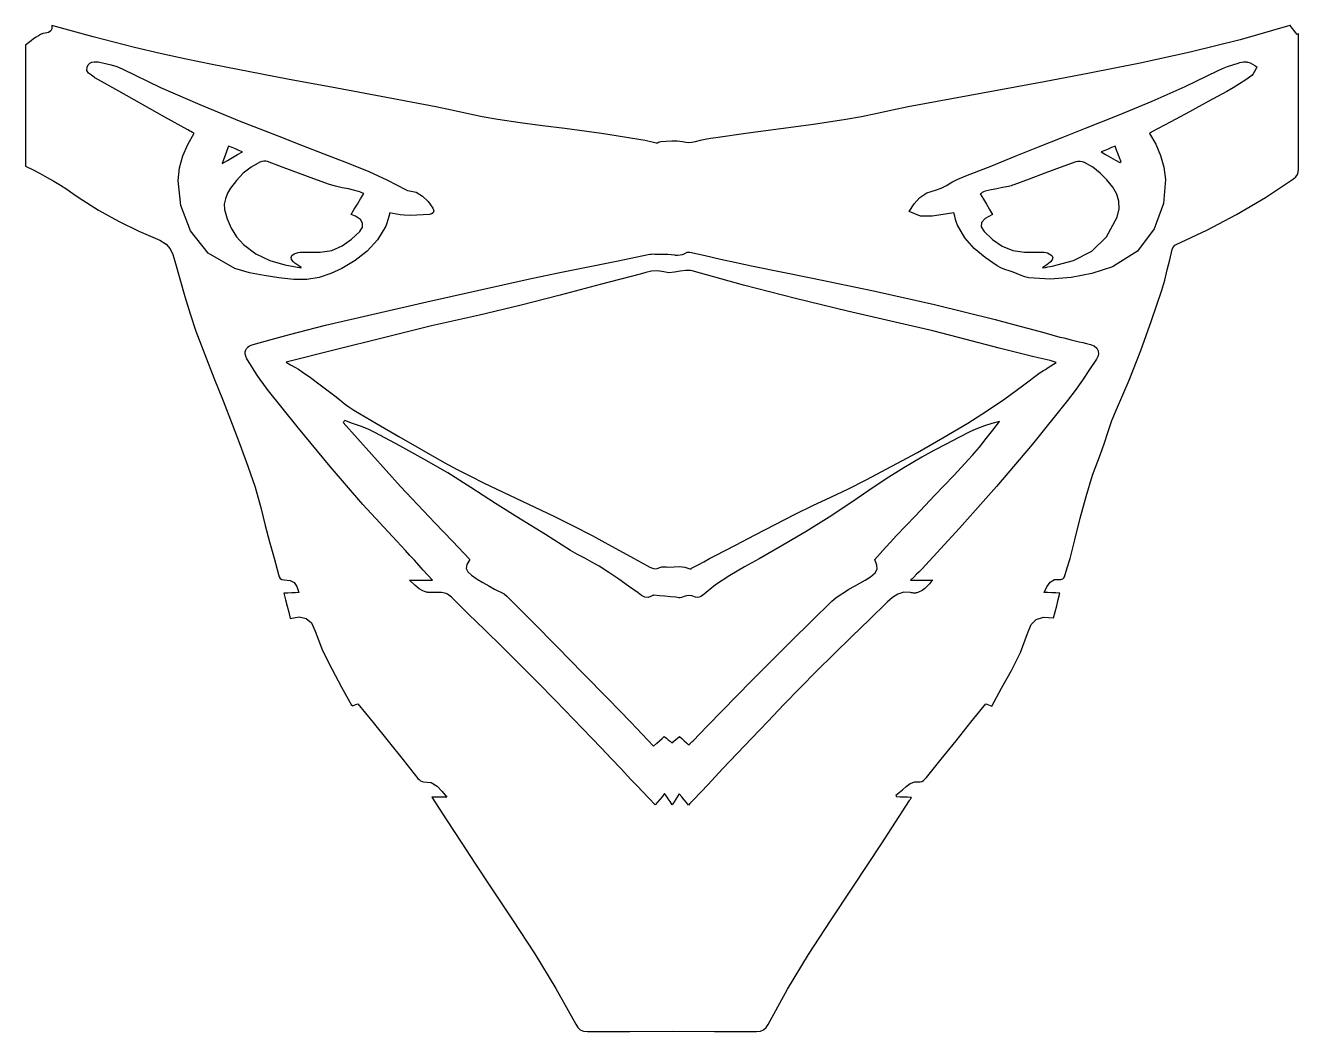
# Model space of a CAD drawing. Extents: x 0 to 20, y 0 to 15.8.
import ezdxf

# ---------------------------------------------------------------- set-up
doc = ezdxf.new("R2010")
doc.units = 0
doc.layers.add('bico', color=7, linetype='CONTINUOUS')
doc.layers.add('mascara', color=7, linetype='CONTINUOUS')

msp = doc.modelspace()

# ---------------------------------------------------------------- linework, layer by layer
at = {"layer": 'bico', "color": 7}
for points in [[(3.213013, 13.892074), (3.189137, 13.825783), (3.165684, 13.760624), (3.141413, 13.693229), (3.11511, 13.620243), (3.199917, 13.669615), (3.278598, 13.715429), (3.354733, 13.759768), (3.431907, 13.804712), (3.376947, 13.826641), (3.323906, 13.847808), (3.270134, 13.869257), (3.213013, 13.892074)], [(17.168506, 13.63528), (17.173163, 13.638723), (17.177848, 13.642166), (17.182505, 13.645638), (17.187161, 13.649109), (17.164075, 13.708057), (17.140736, 13.767665), (17.11686, 13.828591), (17.092222, 13.891493), (17.036813, 13.86883), (16.983916, 13.847184), (16.931397, 13.825679), (16.877126, 13.803468), (16.955468, 13.758247), (17.029086, 13.71575), (17.099568, 13.675065), (17.168515, 13.635289), (17.168515, 13.635286), (17.168515, 13.635286), (17.168515, 13.635283), (17.168506, 13.63528)], [(4.349194, 11.991082), (4.313225, 12.017328), (4.282028, 12.039822), (4.254455, 12.060311), (4.229337, 12.080603), (4.199464, 12.116098), (4.192295, 12.150306), (4.206999, 12.181475), (4.242703, 12.207834), (4.271651, 12.219659), (4.302777, 12.22759), (4.334897, 12.232303), (4.366819, 12.234278), (4.437072, 12.235125), (4.50738, 12.234278), (4.577712, 12.233149), (4.648045, 12.233432), (4.831498, 12.262001), (4.993617, 12.332325), (5.138756, 12.434665), (5.271268, 12.559277), (5.310245, 12.621987), (5.312221, 12.684897), (5.280403, 12.742185), (5.217812, 12.788018), (5.202007, 12.79544), (5.183973, 12.803343), (5.161847, 12.812825), (5.13371, 12.824989), (5.183039, 12.905724), (5.231852, 12.985667), (5.281123, 13.066365), (5.331821, 13.149373), (5.301321, 13.161395), (5.266944, 13.175309), (5.229646, 13.189081), (5.190374, 13.200681), (5.090679, 13.222496), (4.990346, 13.242111), (4.890849, 13.263955), (4.793663, 13.292496), (4.550737, 13.379714), (4.308845, 13.469881), (4.067186, 13.560751), (3.824966, 13.650083), (3.796566, 13.655925), (3.765206, 13.65536), (3.733792, 13.649575), (3.705236, 13.639499), (3.567266, 13.562995), (3.444641, 13.467891), (3.336984, 13.356891), (3.243927, 13.232696), (3.199776, 13.155567), (3.164501, 13.069399), (3.145254, 12.982303), (3.149177, 12.902394), (3.193965, 12.752455), (3.256568, 12.608073), (3.339767, 12.473648), (3.446343, 12.353585), (3.642924, 12.205884), (3.860351, 12.102938), (4.096467, 12.034524), (4.349121, 11.99043), (4.349123, 11.990467), (4.349129, 11.9905), (4.349132, 11.990534), (4.349194, 11.991082)], [(15.955335, 11.987602), (16.001927, 11.995504), (16.041297, 12.002193), (16.075849, 12.008091), (16.107991, 12.013623), (16.441087, 12.100815), (16.727627, 12.249132), (16.958985, 12.471921), (17.126531, 12.782537), (17.15737, 12.910991), (17.153673, 13.030543), (17.118925, 13.142498), (17.056653, 13.248162), (16.964462, 13.364211), (16.861319, 13.469706), (16.745314, 13.560909), (16.614558, 13.634084), (16.581721, 13.645768), (16.545662, 13.652626), (16.509678, 13.653472), (16.477076, 13.646868), (16.234286, 13.558572), (15.992074, 13.468631), (15.750139, 13.377905), (15.50817, 13.287261), (15.48706, 13.27981), (15.465639, 13.273121), (15.443993, 13.267251), (15.422177, 13.262256), (15.331781, 13.243968), (15.241295, 13.226075), (15.150965, 13.207589), (15.06104, 13.187495), (15.035894, 13.178492), (15.013599, 13.166131), (14.995367, 13.153939), (14.982385, 13.145444), (15.031805, 13.062457), (15.079596, 12.982215), (15.126499, 12.90345), (15.173257, 12.824888), (15.06038, 12.762223), (15.001353, 12.697058), (14.99537, 12.628512), (15.04162, 12.555704), (15.17639, 12.429525), (15.324542, 12.327355), (15.490122, 12.258716), (15.677165, 12.233118), (15.745042, 12.233401), (15.812914, 12.234529), (15.880746, 12.235376), (15.948505, 12.234529), (15.978031, 12.232554), (16.007735, 12.228067), (16.036538, 12.220559), (16.063378, 12.209581), (16.102163, 12.181895), (16.118335, 12.149885), (16.110348, 12.11474), (16.076727, 12.077662), (16.051553, 12.058104), (16.024008, 12.037671), (15.992478, 12.014642), (15.95532, 11.987294), (15.955323, 11.987314), (15.955326, 11.987331), (15.955332, 11.987348), (15.955335, 11.987602)], [(4.114605, 10.512627), (4.184879, 10.472763), (4.25019, 10.436368), (4.311091, 10.40076), (4.368128, 10.363244), (4.497231, 10.269848), (4.625346, 10.175007), (4.752902, 10.079373), (4.880322, 9.983587), (4.953271, 9.926189), (5.02537, 9.867461), (5.098751, 9.810952), (5.175538, 9.760208), (5.528101, 9.55315), (5.881508, 9.34754), (6.236095, 9.143993), (6.592181, 8.943121), (6.794929, 8.833168), (7.000026, 8.72732), (7.206691, 8.624382), (7.414139, 8.523161), (7.710974, 8.381968), (8.008945, 8.243083), (8.306209, 8.102844), (8.600928, 7.957579), (8.905703, 7.79869), (9.208095, 7.635134), (9.509275, 7.469216), (9.810409, 7.303241), (9.850165, 7.285941), (9.888101, 7.279591), (9.926574, 7.284219), (9.967936, 7.299826), (9.998716, 7.308462), (10.033172, 7.309591), (10.069203, 7.307051), (10.104721, 7.305075), (10.188911, 7.308377), (10.273247, 7.312498), (10.356746, 7.305668), (10.438432, 7.276046), (10.445234, 7.276037), (10.454406, 7.280243), (10.464509, 7.286339), (10.474077, 7.292011), (10.564715, 7.340751), (10.655289, 7.389612), (10.745995, 7.438228), (10.837026, 7.486222), (11.148204, 7.648918), (11.459343, 7.811704), (11.771108, 7.973262), (12.084166, 8.132277), (12.361638, 8.26714), (12.640917, 8.398452), (12.919583, 8.530885), (13.195215, 8.669115), (13.598677, 8.882506), (13.99932, 9.101064), (14.396675, 9.325913), (14.79027, 9.558177), (15.08241, 9.742996), (15.366357, 9.93765), (15.644289, 10.140122), (15.918375, 10.348393), (15.938892, 10.362363), (15.960623, 10.374753), (15.98275, 10.386663), (16.004396, 10.399221), (16.046557, 10.426061), (16.088538, 10.453154), (16.130439, 10.48036), (16.172366, 10.507538), (16.075934, 10.53744), (15.982233, 10.559622), (15.890844, 10.57856), (15.801343, 10.59871), (15.28123, 10.732213), (14.761625, 10.867739), (14.241314, 10.999999), (13.719088, 11.123711), (12.902424, 11.311592), (12.088351, 11.509187), (11.277397, 11.718909), (10.470092, 11.943166), (10.446498, 11.947569), (10.42186, 11.948415), (10.396827, 11.947287), (10.372048, 11.945311), (10.284124, 11.933768), (10.195481, 11.919347), (10.109293, 11.912545), (10.02873, 11.923862), (9.929582, 11.940824), (9.83751, 11.933853), (9.748881, 11.913109), (9.660072, 11.888782), (9.031503, 11.72535), (8.403737, 11.559011), (7.774494, 11.397853), (7.141498, 11.249966), (6.390973, 11.078248), (5.639497, 10.894473), (4.882303, 10.704084), (4.114628, 10.512514), (4.114628, 10.512525), (4.114628, 10.512536), (4.114628, 10.512548), (4.114605, 10.512627)], [(6.99028, 7.425615), (6.946561, 7.346299), (6.934934, 7.284716), (6.958161, 7.231314), (7.019028, 7.176548), (7.105777, 7.118097), (7.195752, 7.064103), (7.287266, 7.012261), (7.378635, 6.96027), (7.428111, 6.93487), (7.478988, 6.911135), (7.527321, 6.885002), (7.569158, 6.852312), (7.968149, 6.451898), (8.366102, 6.050442), (8.763127, 5.648064), (9.159339, 5.244867), (9.337317, 5.061471), (9.513943, 4.87655), (9.690165, 4.690783), (9.866929, 4.504841), (9.918491, 4.550318), (9.962015, 4.58872), (10.000214, 4.622426), (10.035802, 4.653806), (10.068374, 4.627475), (10.098913, 4.602781), (10.128004, 4.579243), (10.15623, 4.556411), (10.186803, 4.582094), (10.215798, 4.606393), (10.244193, 4.630156), (10.272965, 4.65423), (10.31001, 4.621252), (10.346126, 4.589101), (10.381722, 4.557408), (10.417198, 4.525799), (10.43605, 4.541406), (10.453378, 4.555489), (10.469296, 4.568979), (10.483887, 4.582779), (10.712933, 4.819011), (10.941688, 5.055538), (11.171081, 5.291442), (11.402046, 5.525791), (11.71452, 5.838767), (12.028201, 6.150535), (12.343147, 6.461039), (12.659419, 6.770216), (12.72076, 6.823037), (12.78752, 6.870394), (12.857175, 6.914477), (12.927211, 6.957468), (13.011503, 7.006634), (13.097267, 7.053522), (13.182095, 7.10165), (13.263567, 7.154535), (13.337701, 7.215797), (13.369792, 7.271132), (13.36539, 7.335866), (13.330044, 7.425319), (13.413579, 7.517416), (13.497326, 7.610101), (13.581767, 7.702681), (13.667376, 7.794466), (13.967051, 8.109332), (14.267267, 8.4237), (14.566482, 8.73899), (14.863143, 9.05664), (14.973004, 9.183411), (15.077211, 9.315409), (15.178992, 9.449637), (15.281571, 9.583103), (15.164153, 9.550238), (15.049743, 9.514607), (14.93879, 9.474173), (14.831749, 9.426898), (14.638867, 9.330169), (14.4475, 9.230328), (14.257333, 9.128149), (14.068052, 9.02441), (13.786386, 8.860069), (13.511519, 8.685173), (13.24067, 8.503766), (12.971063, 8.319884), (12.617077, 8.086472), (12.256618, 7.862413), (11.891145, 7.646355), (11.522123, 7.436946), (11.289315, 7.308222), (11.0601, 7.175437), (10.839732, 7.029313), (10.633476, 6.860572), (10.609515, 6.844486), (10.579377, 6.832745), (10.549117, 6.827806), (10.524817, 6.832124), (10.468348, 6.853263), (10.414144, 6.858738), (10.360527, 6.850017), (10.305821, 6.828512), (10.286546, 6.824025), (10.264391, 6.825436), (10.241023, 6.829359), (10.218107, 6.832717), (10.132289, 6.840591), (10.046473, 6.848578), (9.960647, 6.856452), (9.874789, 6.864044), (9.867677, 6.863762), (9.860311, 6.861786), (9.853114, 6.858625), (9.84651, 6.854843), (9.784139, 6.830431), (9.728869, 6.836442), (9.676886, 6.863084), (9.624385, 6.900586), (9.474254, 7.009236), (9.322579, 7.115874), (9.169169, 7.219982), (9.013831, 7.321035), (8.903578, 7.384916), (8.790034, 7.443618), (8.676699, 7.50258), (8.56707, 7.567246), (8.176836, 7.813504), (7.783274, 8.054398), (7.391044, 8.297874), (7.004804, 8.551885), (6.644674, 8.782602), (6.272903, 8.996419), (5.895207, 9.201304), (5.517301, 9.405238), (5.40087, 9.461603), (5.279895, 9.509708), (5.156987, 9.554285), (5.03476, 9.600078), (5.02793, 9.59147), (5.0211, 9.582891), (5.01427, 9.574311), (5.007441, 9.565704), (5.231892, 9.315674), (5.456081, 9.065405), (5.681156, 8.815958), (5.908269, 8.568395), (6.176174, 8.282179), (6.446226, 7.997251), (6.717806, 7.712282), (6.990292, 7.425951), (6.990289, 7.425957), (6.990286, 7.425962), (6.990286, 7.425968), (6.99028, 7.425615)]]:
    msp.add_lwpolyline(points, dxfattribs=at)
at = {"layer": 'mascara', "color": 7}
for points in [[(0.447994, 15.780575), (0.447147, 15.730546), (0.430919, 15.694622), (0.397677, 15.671762), (0.345787, 15.660925), (0.308709, 15.652825), (0.272226, 15.637049), (0.236629, 15.616898), (0.202215, 15.595675), (0.162484, 15.569456), (0.122459, 15.540212), (0.080436, 15.50824), (0.034716, 15.473848), (0.034716, 15.000714), (0.034716, 14.527582), (0.034716, 14.054451), (0.034716, 13.581316), (0.152781, 13.5201), (0.26591, 13.461849), (0.374927, 13.404053), (0.480655, 13.344207), (0.581302, 13.282127), (0.680596, 13.216948), (0.778897, 13.15014), (0.876565, 13.083169), (1.178292, 12.891949), (1.490269, 12.720053), (1.810269, 12.563849), (2.136078, 12.419693), (2.236253, 12.359929), (2.301613, 12.284587), (2.344028, 12.19468), (2.375366, 12.09122), (2.450671, 11.815658), (2.5289, 11.540601), (2.612477, 11.267306), (2.703838, 10.99703), (2.840665, 10.631468), (2.984175, 10.268572), (3.128913, 9.906083), (3.269423, 9.54174), (3.394182, 9.21406), (3.517471, 8.885731), (3.630397, 8.553669), (3.724066, 8.214785), (3.78845, 7.957237), (3.857388, 7.700807), (3.927642, 7.444676), (3.995982, 7.188032), (4.007271, 7.153042), (4.023103, 7.128263), (4.047685, 7.113249), (4.085192, 7.107548), (4.17841, 7.095582), (4.242285, 7.06204), (4.284718, 7.001218), (4.313603, 6.907413), (4.25903, 6.904873), (4.202946, 6.902333), (4.14346, 6.899511), (4.078667, 6.896576), (4.105563, 6.79331), (4.131189, 6.694276), (4.156109, 6.597953), (4.180888, 6.502839), (4.321841, 6.524768), (4.430034, 6.503206), (4.510995, 6.431973), (4.57027, 6.304908), (4.687065, 6.00144), (4.829135, 5.711451), (4.984256, 5.428329), (5.140206, 5.145454), (5.14317, 5.142378), (5.147826, 5.139838), (5.153584, 5.13758), (5.159793, 5.134589), (5.182963, 5.144043), (5.205005, 5.152961), (5.224563, 5.160864), (5.240254, 5.167214), (5.477157, 4.871854), (5.712291, 4.579147), (5.946343, 4.288439), (6.179995, 3.999068), (6.198255, 3.979707), (6.220353, 3.962068), (6.243467, 3.949876), (6.264831, 3.946828), (6.387428, 3.936386), (6.479972, 3.878612), (6.556852, 3.794045), (6.632462, 3.703206), (6.573184, 3.703206), (6.513906, 3.703206), (6.454628, 3.703206), (6.39535, 3.703206), (6.626679, 3.350391), (6.854241, 3.002324), (7.080222, 2.658275), (7.306812, 2.31752), (7.661179, 1.787397), (8.008312, 1.253003), (8.340237, 0.709212), (8.648988, 0.150894), (8.68091, 0.101435), (8.720415, 0.065912), (8.770978, 0.044604), (8.836065, 0.037774), (9.497311, 0.040709), (10.158662, 0.041556), (10.820013, 0.040427), (11.48126, 0.037887), (11.542875, 0.04483), (11.591098, 0.066081), (11.628998, 0.100966), (11.659639, 0.148803), (11.965302, 0.702819), (12.293761, 1.242211), (12.637443, 1.772207), (12.988761, 2.298024), (13.212544, 2.634848), (13.434303, 2.973382), (13.655175, 3.3125), (13.876294, 3.651085), (13.882503, 3.66116), (13.888768, 3.672336), (13.89588, 3.685375), (13.904572, 3.701095), (13.843844, 3.703635), (13.78635, 3.70561), (13.730865, 3.707586), (13.676164, 3.709844), (13.672947, 3.716335), (13.669645, 3.722854), (13.666343, 3.729402), (13.663154, 3.735921), (13.68878, 3.756043), (13.71449, 3.775968), (13.739551, 3.796542), (13.763258, 3.818584), (13.821517, 3.873956), (13.884442, 3.918516), (13.956386, 3.945186), (14.041701, 3.946879), (14.066114, 3.951338), (14.092586, 3.967566), (14.118099, 3.990313), (14.139604, 4.014302), (14.371597, 4.301116), (14.603487, 4.588647), (14.835652, 4.877236), (15.068468, 5.167222), (15.087151, 5.159913), (15.109447, 5.151446), (15.135185, 5.141625), (15.16417, 5.130223), (15.315494, 5.410371), (15.469517, 5.687273), (15.610631, 5.969532), (15.723229, 6.265735), (15.781336, 6.405531), (15.859927, 6.487531), (15.971864, 6.519544), (16.130016, 6.509384), (16.154231, 6.60355), (16.179038, 6.698995), (16.204353, 6.796437), (16.230092, 6.896598), (16.163403, 6.900295), (16.10126, 6.903513), (16.042078, 6.906532), (15.984279, 6.909665), (16.024019, 6.998816), (16.075513, 7.068198), (16.146647, 7.108891), (16.245318, 7.111968), (16.260473, 7.114225), (16.277858, 7.123539), (16.293126, 7.136803), (16.301903, 7.150999), (16.345143, 7.295014), (16.387784, 7.439221), (16.428274, 7.583973), (16.465053, 7.729633), (16.54773, 8.070665), (16.638199, 8.409275), (16.741614, 8.744152), (16.863136, 9.073985), (16.926862, 9.248209), (16.984382, 9.425109), (17.043818, 9.601018), (17.113298, 9.772262), (17.312928, 10.230247), (17.495616, 10.694547), (17.66498, 11.16377), (17.824631, 11.636518), (17.871138, 11.794585), (17.91072, 11.954751), (17.948044, 12.115689), (17.98778, 12.276064), (17.997094, 12.299206), (18.01191, 12.321869), (18.030452, 12.341201), (18.050885, 12.354353), (18.529142, 12.577441), (18.994795, 12.822562), (19.447487, 13.090811), (19.886859, 13.383278), (19.922719, 13.413462), (19.947074, 13.446538), (19.960903, 13.484966), (19.965165, 13.531199), (19.964318, 13.991272), (19.964276, 14.451365), (19.96484, 14.911461), (19.965405, 15.371531), (19.965464, 15.441629), (19.965456, 15.511835), (19.965424, 15.582043), (19.965405, 15.652145), (19.959958, 15.648899), (19.954539, 15.645597), (19.94912, 15.642295), (19.943674, 15.639106), (19.918161, 15.67188), (19.891999, 15.70527), (19.864482, 15.740381), (19.834928, 15.778326), (19.840713, 15.779737), (19.840149, 15.780302), (19.835295, 15.78002), (19.828493, 15.778608), (19.05311, 15.558015), (18.270855, 15.36528), (17.483754, 15.193217), (16.693848, 15.034648), (15.984099, 14.899289), (15.27383, 14.767993), (14.56333, 14.637872), (13.852875, 14.50604), (13.609309, 14.45631), (13.366177, 14.402865), (13.122755, 14.351521), (12.878328, 14.30809), (12.369713, 14.2331), (11.860798, 14.162265), (11.351621, 14.093101), (10.842224, 14.023124), (10.760168, 14.011666), (10.678101, 13.99874), (10.597063, 13.98223), (10.5181, 13.960047), (10.467072, 13.947884), (10.419201, 13.945344), (10.371291, 13.950198), (10.320147, 13.959963), (10.237394, 13.969869), (10.152428, 13.969022), (10.066486, 13.963067), (9.980795, 13.957705), (9.963099, 13.954149), (9.945291, 13.947404), (9.927821, 13.941449), (9.91117, 13.94032), (9.867426, 13.949097), (9.82413, 13.959906), (9.780851, 13.970715), (9.737144, 13.979493), (9.509368, 14.016644), (9.281781, 14.05383), (9.054008, 14.08974), (8.825684, 14.123056), (8.477129, 14.168759), (8.127972, 14.2123), (7.779072, 14.257448), (7.431301, 14.307963), (7.187243, 14.351794), (6.944566, 14.402916), (6.702165, 14.45605), (6.458929, 14.505913), (5.684512, 14.652107), (4.909812, 14.797141), (4.135255, 14.942852), (3.361267, 15.091078), (2.955383, 15.171698), (2.550324, 15.256054), (2.146125, 15.34439), (1.742827, 15.436953), (1.41949, 15.517138), (1.096843, 15.603142), (0.773605, 15.691977), (0.448508, 15.78066), (0.448502, 15.780677), (0.448496, 15.780694), (0.448491, 15.780711), (0.447994, 15.780575)], [(1.109291, 15.212812), (1.131276, 15.213659), (1.153431, 15.21253), (1.175275, 15.20999), (1.1963, 15.206293), (1.286888, 15.187327), (1.377123, 15.16475), (1.465047, 15.136296), (1.548706, 15.099681), (2.150223, 14.808797), (2.762171, 14.541665), (3.380825, 14.290329), (4.00247, 14.046822), (4.355042, 13.910007), (4.707337, 13.773298), (5.059056, 13.635218), (5.409906, 13.49429), (5.556168, 13.430059), (5.700172, 13.360054), (5.843163, 13.287557), (5.986368, 13.215847), (5.995484, 13.210767), (6.004797, 13.205207), (6.014139, 13.200635), (6.023339, 13.198378), (6.149933, 13.170889), (6.252619, 13.11024), (6.338011, 13.02513), (6.412724, 12.924272), (6.429262, 12.881668), (6.419582, 12.851191), (6.393956, 12.832225), (6.362694, 12.824182), (6.263598, 12.816364), (6.163832, 12.811313), (6.063976, 12.809337), (5.964609, 12.81103), (5.902113, 12.816929), (5.842119, 12.827682), (5.786811, 12.839902), (5.738374, 12.850203), (5.722287, 12.792415), (5.708119, 12.738686), (5.693303, 12.688506), (5.675297, 12.64137), (5.5485, 12.426576), (5.384803, 12.248308), (5.193959, 12.101244), (4.985718, 11.980072), (4.81334, 11.900548), (4.630643, 11.839441), (4.438407, 11.805142), (4.237406, 11.805989), (4.003791, 11.832179), (3.772504, 11.865761), (3.543086, 11.912424), (3.31507, 11.977846), (2.897457, 12.217401), (2.617947, 12.565966), (2.46457, 12.964715), (2.425361, 13.354825), (2.448108, 13.551353), (2.499391, 13.738698), (2.576743, 13.91901), (2.677696, 14.094433), (2.650659, 14.108177), (2.625288, 14.121188), (2.601101, 14.13386), (2.577648, 14.146644), (2.216449, 14.348207), (1.85536, 14.550036), (1.494313, 14.751929), (1.133232, 14.953693), (1.126882, 14.957559), (1.120843, 14.961792), (1.115001, 14.966336), (1.109272, 14.971134), (1.066154, 15.002542), (1.023468, 15.035077), (0.995951, 15.075339), (0.998209, 15.129929), (1.016864, 15.165509), (1.042772, 15.190232), (1.074141, 15.205472), (1.10915, 15.212612), (1.10915, 15.212615), (1.10915, 15.212617), (1.109153, 15.21262), (1.109291, 15.212812)], [(19.134034, 15.210554), (19.143432, 15.20999), (19.15283, 15.209143), (19.162059, 15.208014), (19.171006, 15.206321), (19.208298, 15.193762), (19.24394, 15.175474), (19.279009, 15.154646), (19.314578, 15.134524), (19.295895, 15.097742), (19.277973, 15.059529), (19.257682, 15.024553), (19.231915, 14.997488), (19.137966, 14.93059), (19.042253, 14.866113), (18.94457, 14.804784), (18.844709, 14.74732), (18.551745, 14.588497), (18.258206, 14.431522), (17.964249, 14.275284), (17.670032, 14.118656), (17.661509, 14.113492), (17.652845, 14.107283), (17.643531, 14.100227), (17.633061, 14.092551), (17.730383, 13.923539), (17.806249, 13.747893), (17.858065, 13.564028), (17.883211, 13.370344), (17.850132, 12.994128), (17.706704, 12.598334), (17.443783, 12.246473), (17.052236, 12.00206), (16.730836, 11.901152), (16.406932, 11.837293), (16.078838, 11.813389), (15.744867, 11.832383), (15.682536, 11.845986), (15.620865, 11.868168), (15.559744, 11.894217), (15.499055, 11.919392), (15.434234, 11.942223), (15.36897, 11.96435), (15.305665, 11.989552), (15.246717, 12.021621), (15.060809, 12.150331), (14.888997, 12.293271), (14.740509, 12.459187), (14.624575, 12.656816), (14.608262, 12.700193), (14.59528, 12.746469), (14.583342, 12.795776), (14.570162, 12.848244), (14.402556, 12.82403), (14.227339, 12.794108), (14.048963, 12.796648), (13.871883, 12.86993), (13.948878, 12.991766), (14.038896, 13.089773), (14.148192, 13.161607), (14.283021, 13.204936), (14.369604, 13.233173), (14.452837, 13.277205), (14.535455, 13.326436), (14.620195, 13.370262), (14.754507, 13.426235), (14.890214, 13.47979), (15.026327, 13.532416), (15.161853, 13.585615), (15.529323, 13.733592), (15.89646, 13.882067), (16.263922, 14.029694), (16.632372, 14.175126), (17.155355, 14.381575), (17.674833, 14.595922), (18.18863, 14.823388), (18.694581, 15.069186), (18.773589, 15.10583), (18.854883, 15.137501), (18.937599, 15.166014), (19.020877, 15.193192), (19.047914, 15.200953), (19.076413, 15.206852), (19.10542, 15.210295), (19.133989, 15.210577), (19.133989, 15.210571), (19.133989, 15.210566), (19.133989, 15.21056), (19.134034, 15.210554)], [(10.415332, 12.23471), (10.420469, 12.235275), (10.425436, 12.235557), (10.430233, 12.235489), (10.434918, 12.234925), (10.676136, 12.180052), (10.917293, 12.124325), (11.158725, 12.070059), (11.400762, 12.019572), (12.358153, 11.828412), (13.313675, 11.629064), (14.266074, 11.415594), (15.214106, 11.182066), (15.468544, 11.114418), (15.722281, 11.04485), (15.9759, 10.974825), (16.229985, 10.905805), (16.289136, 10.890452), (16.348354, 10.875748), (16.407663, 10.861383), (16.467094, 10.847074), (16.467658, 10.847074), (16.468223, 10.847074), (16.468787, 10.847074), (16.469352, 10.847074), (16.528528, 10.83254), (16.587924, 10.817695), (16.647312, 10.80285), (16.706463, 10.788316), (16.764663, 10.765794), (16.806319, 10.731462), (16.829574, 10.687489), (16.832622, 10.636045), (16.828869, 10.617645), (16.822603, 10.598764), (16.813742, 10.579488), (16.802171, 10.559902), (16.692536, 10.394912), (16.58088, 10.231412), (16.466208, 10.070094), (16.347527, 9.911646), (15.801983, 9.230649), (15.236198, 8.566784), (14.655597, 7.915686), (14.065611, 7.272981), (14.027545, 7.233433), (13.986456, 7.193137), (13.941439, 7.149802), (13.891587, 7.101127), (13.978599, 7.101127), (14.065611, 7.101127), (14.152626, 7.101127), (14.239638, 7.101127), (14.221096, 7.082755), (14.203203, 7.063733), (14.185564, 7.044401), (14.167841, 7.025012), (14.149919, 7.005877), (14.131801, 6.987307), (14.113202, 6.96964), (14.09387, 6.953215), (14.073409, 6.938567), (14.051678, 6.926037), (14.028733, 6.915679), (14.00466, 6.907523), (13.992214, 6.904277), (13.979429, 6.901737), (13.966221, 6.899762), (13.952449, 6.898915), (13.938055, 6.899056), (13.923069, 6.900185), (13.907547, 6.902443), (13.891545, 6.905463), (13.785096, 6.910712), (13.691771, 6.883675), (13.606969, 6.830555), (13.52609, 6.757561), (13.250886, 6.485601), (12.972782, 6.216702), (12.694522, 5.947948), (12.41885, 5.676422), (12.162824, 5.416963), (11.909126, 5.154962), (11.656867, 4.891564), (11.405148, 4.627915), (11.176579, 4.387657), (10.948817, 4.146602), (10.721354, 3.905285), (10.493685, 3.664242), (10.476301, 3.645898), (10.458013, 3.62665), (10.438003, 3.60554), (10.415397, 3.581607), (10.382021, 3.622008), (10.347771, 3.663362), (10.310896, 3.707885), (10.269652, 3.757804), (10.2427, 3.715223), (10.217046, 3.674727), (10.190517, 3.632805), (10.160895, 3.585951), (10.127, 3.635247), (10.097601, 3.677978), (10.069943, 3.718203), (10.041255, 3.759978), (10.00057, 3.710738), (9.964155, 3.666765), (9.929853, 3.625349), (9.89551, 3.583781), (9.796464, 3.687288), (9.700192, 3.787644), (9.605865, 3.886131), (9.512653, 3.984039), (9.359118, 4.14641), (9.20568, 4.308945), (9.051823, 4.47109), (8.897036, 4.632287), (8.613882, 4.924949), (8.330328, 5.217415), (8.045701, 5.50881), (7.759339, 5.79826), (7.496954, 6.058457), (7.232658, 6.316795), (6.967945, 6.574729), (6.704307, 6.833716), (6.683762, 6.852286), (6.662934, 6.867696), (6.641569, 6.880255), (6.619471, 6.890302), (6.59647, 6.898119), (6.572369, 6.903679), (6.546799, 6.906896), (6.519395, 6.907743), (6.473404, 6.906896), (6.432722, 6.906332), (6.396764, 6.9064), (6.364949, 6.907811), (6.35033, 6.90894), (6.336417, 6.910351), (6.323152, 6.912044), (6.310537, 6.914302), (6.253254, 6.933211), (6.197417, 6.96749), (6.132336, 7.021394), (6.047322, 7.099191), (6.137055, 7.099191), (6.226785, 7.099191), (6.316517, 7.099191), (6.40625, 7.099191), (6.333755, 7.179004), (6.262774, 7.25778), (6.19283, 7.335575), (6.123457, 7.412438), (6.054485, 7.488644), (5.985739, 7.564251), (5.916789, 7.639001), (5.847193, 7.712632), (5.31659, 8.286966), (4.805533, 8.877697), (4.308455, 9.480303), (3.81979, 10.090267), (3.797608, 10.118506), (3.775538, 10.147279), (3.753863, 10.176367), (3.732809, 10.205555), (3.672287, 10.293958), (3.614163, 10.3839), (3.557713, 10.474947), (3.502225, 10.566661), (3.48374, 10.604967), (3.474963, 10.641306), (3.475527, 10.67513), (3.484869, 10.705881), (3.488848, 10.71336), (3.493561, 10.720557), (3.49881, 10.727471), (3.504455, 10.73416), (3.522658, 10.751517), (3.5447, 10.766474), (3.570551, 10.778864), (3.600171, 10.788544), (3.883183, 10.864846), (4.165927, 10.942581), (4.449132, 11.018349), (4.733513, 11.088738), (5.525558, 11.272671), (6.318256, 11.454591), (7.111486, 11.634138), (7.905138, 11.810945), (8.373787, 11.910615), (8.84332, 12.005498), (9.313088, 12.099362), (9.782443, 12.195981), (9.809875, 12.200779), (9.836686, 12.203629), (9.863018, 12.204758), (9.88901, 12.2046), (9.889575, 12.204591), (9.890139, 12.204594), (9.890704, 12.204603), (9.891268, 12.2046), (9.916612, 12.203471), (9.941899, 12.202342), (9.966875, 12.201778), (9.991316, 12.202624), (10.041992, 12.203471), (10.093085, 12.199887), (10.144413, 12.194468), (10.195797, 12.189698), (10.208808, 12.188852), (10.221959, 12.188005), (10.235082, 12.187441), (10.248008, 12.187365), (10.285626, 12.190328), (10.322981, 12.197835), (10.35983, 12.210987), (10.395929, 12.230883), (10.40005, 12.232859), (10.404904, 12.233988), (10.410182, 12.234834), (10.415516, 12.235117), (10.41547, 12.23515), (10.415425, 12.235184), (10.415383, 12.235218), (10.415332, 12.23471)]]:
    msp.add_lwpolyline(points, dxfattribs=at)

doc.saveas('drawing.dxf')
